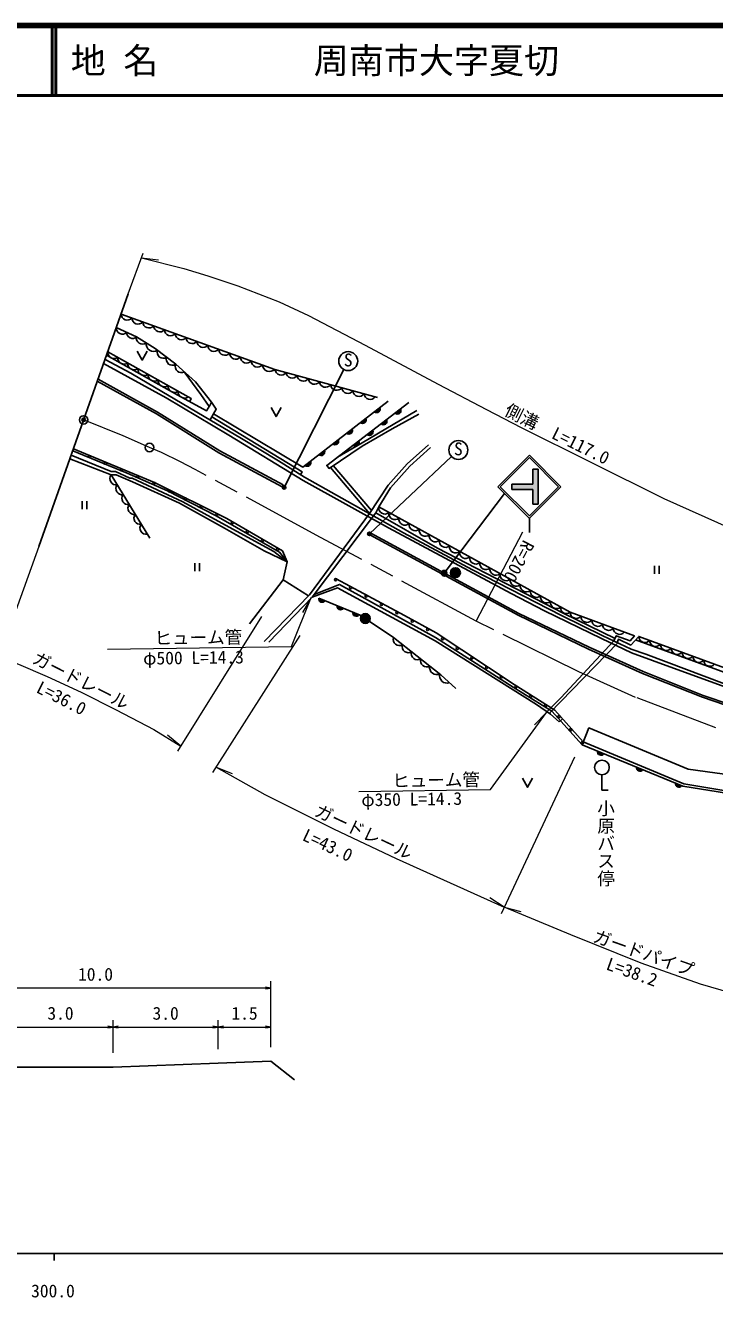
# Model space of a CAD drawing. Units: millimetres at full size, sheet at 1:1000, with parts at other scales. Extents: x 40000 to 680000, y 20000 to 380000.
# Drawn here: x 363919 to 462192, y 198715 to 380000 of the extents above; entities that cross this region are included whole.
import ezdxf
from ezdxf.enums import TextEntityAlignment as Align

# ---------------------------------------------------------------- set-up
doc = ezdxf.new("R2010")
doc.units = ezdxf.units.MM
doc.header["$LTSCALE"] = 1000
doc.header["$PDMODE"] = 32
doc.header["$PDSIZE"] = 500
doc.linetypes.add('CHAIN', pattern=[18.5, 12, -1.5, 3.5, -1.5])
for name, color, linetype, lineweight in [('M-BGD', 7, 'Continuous', 25), ('M-BGD-EXST', 7, 'Continuous', 25), ('M-BMK', 2, 'CHAIN', 13), ('M-BMK-OTRS', 5, 'Continuous', 25), ('M-BMK-SRVR', 3, 'Continuous', 25), ('M-STR-HTXT', 7, 'Continuous', 13), ('M-STR-STRC', 7, 'Continuous', 25), ('M-TTL', 2, 'Continuous', 140), ('M-TTL-BAND', 7, 'Continuous', 25), ('M-TTL-LINE', 7, 'Continuous', 50)]:
    doc.layers.add(name, color=color, linetype=linetype, lineweight=lineweight)
for name, color, linetype in [('M-BMK-HTXT', 7, 'Continuous'), ('M-OTRS', 6, 'Continuous'), ('M-TTL-TXT', 7, 'Continuous')]:
    doc.layers.add(name, color=color, linetype=linetype)
doc.styles.add('@ＭＳ ゴシック', font='')
doc.styles.add('ＭＳ ゴシック', font='')
doc.styles.get('@ＭＳ ゴシック').set_extended_font_data('@MS Gothic')
doc.styles.get('ＭＳ ゴシック').set_extended_font_data('MS Gothic')

# ---------------------------------------------------------------- blocks, each defined once
blk = doc.blocks.new('open_arrow')
at = {"color": 0, "linetype": 'Continuous', "lineweight": -2}
blk.add_lwpolyline([(7.5, 1.25), (0, 0), (7.5, -1.25)], dxfattribs=at)

msp = doc.modelspace()

# ---------------------------------------------------------------- hatches: boundary and pattern name
at = {"layer": 'M-BGD'}
for points in [[(414454, 325554), (413670, 324948, 0.82183)], [(416622, 324736), (417409, 325338, -0.82183)], [(412476, 324026), (411692, 323420, 0.82183)], [(414637, 323217), (415423, 323819, -0.82183)], [(408520, 320968), (407736, 320362, 0.82183)], [(409714, 321891), (410498, 322497, -0.82183)], [(413438, 322300), (412651, 321698, 0.82183)], [(405758, 318833), (406542, 319439, -0.82183)], [(411453, 320781), (410666, 320179, 0.82183)], [(404564, 317911), (403780, 317305, 0.82183)], [(424540, 302009, -0.41421), (425240, 302709, -0.41421), (425940, 302009, -1)], [(406657, 298023), (405740, 298398, 0.82183)], [(409281, 296949), (408364, 297324, 0.82183)], [(411520, 296032), (410603, 296407, 0.82183)], [(411680, 295488, -0.41421), (412380, 296188, -0.41421), (413080, 295488, -1)], [(446419, 276222), (445503, 276599, 0.82183)], [(451969, 273943), (451053, 274320, 0.82183)], [(456603, 272040), (457520, 271664, -0.82183)]]:
    msp.add_hatch(color=256, dxfattribs=at).paths.add_polyline_path(points)
at = {"layer": 'M-BGD-EXST'}
for points in [[(401035, 314292, -1), (400596, 314053, -0.41421), (400696, 314392, -0.41421)], [(413189, 307663, -1), (412750, 307424, -0.41421), (412850, 307763, -0.41421)]]:
    msp.add_hatch(color=256, dxfattribs=at).paths.add_polyline_path(points)
at = {"layer": 'M-STR-STRC'}
for points in [[(433282, 314634), (436282, 314634), (436282, 316759), (437032, 316759), (437032, 311759), (436282, 311759), (436282, 313884), (433282, 313884)], [(423275, 301720, -0.41421), (423397, 302273, -0.41421), (423950, 302150, -1)]]:
    msp.add_hatch(color=256, dxfattribs=at).paths.add_polyline_path(points)

# ---------------------------------------------------------------- linework, layer by layer
at = {"layer": 'M-BGD'}
for p, q in [((390761, 324640), (390254, 323776)), ((413253, 310859), (407826, 317291)), ((376157, 315940), (381648, 306945)), ((407400, 317004), (412972, 310432)), ((400552, 314260), (400694, 314525)), ((371987, 312206), (371987, 311088)), ((372654, 312206), (372654, 311088)), ((413030, 307389), (413173, 307653)), ((388068, 303351), (388068, 302233)), ((388735, 303351), (388735, 302233)), ((453602, 302989), (453602, 301871)), ((454268, 302989), (454268, 301871)), ((404274, 298697), (400677, 300987)), ((438638, 281987), (448405, 292018)), ((440040, 280746), (440508, 281168)), ((446132, 273207), (446132, 271033)), ((446132, 271033), (447022, 271033))]:
    msp.add_line(p, q, dxfattribs=at)
for points in [[(377555, 338871), (399502, 330974), (414120, 326975)], [(375482, 333013), (385633, 327301), (389760, 325096), (390204, 325841), (390469, 326298), (388158, 329231), (385346, 331712), (382419, 333946), (379749, 335642), (376875, 336949)], [(379865, 333598), (380581, 332303), (381297, 333598)], [(375069, 331847), (383985, 326914), (392930, 321601), (403524, 315171), (415696, 308417), (433169, 299050), (437948, 296598), (446063, 292620), (450363, 290602), (456317, 288396), (467967, 284178)], [(463597, 286177), (452390, 290410), (450300, 291130), (446260, 293024), (440341, 295914), (427689, 302405), (417824, 307711), (403736, 315611), (400017, 317936), (394738, 321146), (389417, 324267), (379173, 330328), (378936, 330433), (375267, 332406)], [(375654, 333500), (387576, 326822), (387344, 326387)], [(386579, 330624), (388925, 327403), (390110, 325684)], [(374170, 329308), (382621, 324637), (391485, 319117), (400552, 314260)], [(374272, 329595), (382773, 324895), (391635, 319377), (400694, 314525)], [(390469, 326298), (391128, 325309), (390761, 324640), (403472, 317067), (415648, 326477)], [(398944, 325550), (399660, 324255), (400376, 325550)], [(418607, 326256), (406894, 317292), (407211, 316877), (411943, 320058), (416224, 322519), (420039, 324611)], [(419747, 325133), (411944, 320522), (408443, 318478)], [(403146, 315980), (403394, 316368), (390503, 324201)], [(401225, 303541), (400138, 304922), (391095, 310135), (384159, 313702), (378438, 316215), (370664, 319402)], [(370753, 319652), (382342, 314876), (392650, 309732), (400578, 305117), (401225, 303541), (400677, 300987), (395890, 294714)], [(412972, 310432), (415655, 314498), (418339, 317537), (421375, 320246)], [(421673, 319837), (418717, 317209), (415967, 314122), (414303, 311381)], [(401225, 303541), (397979, 305150), (392298, 308338), (385869, 311904), (379181, 314965), (376864, 315940), (376157, 315940), (370255, 318247)], [(370436, 318758), (376152, 316457), (376773, 316457), (378814, 315473), (379142, 315473), (386389, 312120), (392466, 308800), (399328, 305022), (401225, 303541)], [(397982, 292187), (404418, 298846), (412972, 310432)], [(413567, 310098), (404818, 298548), (398642, 292099)], [(414303, 311381), (413878, 310546), (413567, 310098)], [(448009, 292654), (440673, 296209), (422695, 305531), (413878, 310546)], [(414303, 311381), (441588, 296383), (450753, 292997), (450134, 292283), (448182, 293023), (447836, 292285)], [(413030, 307389), (434166, 295946), (444196, 291138), (451905, 287664), (460463, 284254), (468350, 281562), (476410, 279162)], [(413173, 307653), (434302, 296213), (444323, 291410), (452022, 287940), (460567, 284536), (468442, 281848), (476496, 279450)], [(408223, 301157), (417955, 295913), (422473, 293419), (433637, 286061), (439395, 282399), (443468, 277894)], [(404818, 298548), (408428, 299844), (422350, 292326), (436817, 283218), (438814, 281868), (440040, 280746)], [(405075, 298886), (408725, 300342), (422406, 292767), (433469, 285713), (438975, 282274), (443310, 277499), (457668, 271603), (477826, 268384), (481139, 268050), (481006, 267407), (477394, 264041), (476779, 262618), (471568, 257290)], [(405740, 298398), (411660, 295975), (416401, 292771), (423172, 287475), (425300, 285505)], [(447836, 292285), (440252, 284201), (438304, 282213)], [(448280, 292077), (448489, 292523), (450241, 291701), (451379, 292931), (479859, 282524), (482104, 281195), (481981, 281269), (481089, 281249), (479769, 281886), (450925, 292440)], [(443310, 277499), (444268, 279897), (458445, 274037), (476054, 271594)], [(443468, 277894), (457805, 271932), (476364, 268815)], [(434800, 272739), (435516, 271444), (436231, 272739)], [(358915, 231569), (361415, 231569), (376415, 231569), (391415, 232097), (398915, 232411), (402279, 229757)]]:
    msp.add_lwpolyline(points, dxfattribs=at)
for centre, radius in [((373007, 318561), 150), ((375318, 317608), 150), ((377630, 316656), 150), ((379941, 315703), 150), ((382252, 314751), 150), ((384490, 313636), 150), ((386727, 312520), 150), ((388964, 311404), 150), ((391201, 310288), 150), ((393409, 309117), 150), ((395570, 307859), 150), ((397730, 306602), 150), ((399891, 305344), 150), ((408152, 301025), 150), ((425240, 302009), 700), ((410293, 299871), 150), ((412494, 298685), 150), ((414695, 297499), 150), ((412380, 295488), 700), ((416895, 296313), 150), ((419090, 295115), 150), ((421278, 293907), 150), ((423417, 292617), 150), ((425505, 291241), 150), ((427592, 289865), 150), ((429680, 288490), 150), ((431767, 287114), 150), ((433858, 285743), 150), ((435967, 284401), 150), ((438077, 283060), 150), ((440004, 281502), 150), ((441680, 279648), 150), ((443357, 277793), 150), ((446132, 274257), 1050)]:
    msp.add_circle(centre, radius, dxfattribs=at)
for centre, radius, start, end in [((378430, 338874), 875, 180.2095, 320.2095), ((379978, 338317), 875, 180.2095, 320.2095), ((381525, 337760), 875, 180.2095, 320.2095), ((383073, 337204), 875, 180.2095, 320.2095), ((377747, 336881), 875, 175.54027, 315.54027), ((379169, 336193), 800, 174.63981, 316.44073), ((380603, 335453), 875, 167.57469, 307.57469), ((384620, 336647), 875, 180.2095, 320.2095), ((386167, 336090), 875, 180.2095, 320.2095), ((387715, 335533), 875, 180.2095, 320.2095), ((382189, 334620), 1062, 172.43199, 300.69339), ((383567, 333446), 875, 162.65635, 302.65635), ((389262, 334976), 875, 180.2095, 320.2095), ((390809, 334420), 875, 180.2095, 320.2095), ((392357, 333863), 875, 180.2095, 320.2095), ((376571, 333454), 918, 177.14967, 304.34114), ((378003, 332645), 915, 176.81886, 304.67196), ((379435, 331836), 913, 176.48923, 305.00158), ((384874, 332448), 875, 162.65635, 302.65635), ((393904, 333306), 875, 180.2095, 320.2095), ((395452, 332749), 875, 180.2095, 320.2095), ((396999, 332192), 875, 180.2095, 320.2095), ((380867, 331028), 910, 176.1608, 305.33002), ((382299, 330219), 908, 175.83354, 305.65727), ((386161, 331392), 875, 158.57692, 298.57692), ((398761, 331787), 1100, 188.07242, 312.34658), ((400374, 331045), 875, 184.7011, 324.7011), ((401960, 330612), 875, 184.7011, 324.7011), ((403546, 330178), 875, 184.7011, 324.7011), ((383731, 329410), 906, 175.50748, 305.98334), ((385163, 328602), 903, 175.18259, 306.30823), ((405133, 329744), 875, 184.7011, 324.7011), ((406719, 329310), 875, 184.7011, 324.7011), ((408305, 328876), 875, 184.7011, 324.7011), ((409891, 328442), 875, 184.7011, 324.7011), ((386606, 327813), 910, 176.15817, 305.33265), ((411477, 328008), 875, 184.7011, 324.7011), ((413064, 327574), 875, 184.7011, 324.7011), ((414002, 325329), 505, 228.8689, 26.52709), ((416956, 325115), 505, 228.59364, 26.25183), ((412024, 323800), 505, 228.8689, 26.52709), ((414970, 323596), 505, 228.59364, 26.25183), ((408068, 320742), 505, 228.8689, 26.52709), ((410046, 322271), 505, 228.8689, 26.52709), ((412985, 322077), 505, 228.59364, 26.25183), ((406090, 319214), 505, 228.8689, 26.52709), ((411000, 320557), 505, 228.59364, 26.25183), ((404112, 317685), 505, 228.8689, 26.52709), ((376841, 315394), 875, 141.40498, 281.40498), ((377698, 313990), 875, 141.40498, 281.40498), ((378555, 312587), 875, 141.40498, 281.40498), ((379412, 311183), 875, 141.40498, 281.40498), ((380269, 309779), 875, 141.40498, 281.40498), ((415168, 311247), 875, 171.20208, 311.20208), ((416609, 310455), 875, 171.20208, 311.20208), ((381126, 308376), 875, 141.40498, 281.40498), ((418050, 309663), 875, 171.20208, 311.20208), ((419491, 308871), 875, 171.20208, 311.20208), ((420932, 308078), 875, 171.20208, 311.20208), ((422373, 307286), 875, 171.20208, 311.20208), ((423814, 306494), 875, 171.20208, 311.20208), ((425256, 305702), 875, 171.20208, 311.20208), ((426697, 304910), 875, 171.20208, 311.20208), ((428138, 304117), 875, 171.20208, 311.20208), ((429579, 303325), 875, 171.20208, 311.20208), ((431020, 302533), 875, 171.20208, 311.20208), ((432461, 301741), 875, 171.20208, 311.20208), ((433902, 300949), 875, 171.20208, 311.20208), ((435343, 300157), 875, 171.20208, 311.20208), ((436784, 299364), 875, 171.20208, 311.20208), ((406235, 298301), 505, 168.90577, 326.56396), ((408859, 297227), 505, 168.90577, 326.56396), ((438226, 298572), 875, 171.20208, 311.20208), ((439667, 297780), 875, 171.20208, 311.20208), ((411099, 296310), 505, 168.90577, 326.56396), ((441058, 297012), 822, 172.34787, 310.0563), ((442463, 296378), 875, 179.727, 319.727), ((444005, 295809), 875, 179.727, 319.727), ((445548, 295239), 875, 179.727, 319.727), ((447090, 294669), 875, 179.727, 319.727), ((448633, 294099), 875, 179.727, 319.727), ((417233, 292500), 875, 161.96764, 301.96764), ((452254, 292930), 875, 179.92587, 319.92587), ((453799, 292365), 875, 179.92587, 319.92587), ((418528, 291487), 875, 161.96764, 301.96764), ((419823, 290474), 875, 161.96764, 301.96764), ((455344, 291801), 875, 179.92587, 319.92587), ((456888, 291236), 875, 179.92587, 319.92587), ((458433, 290672), 875, 179.92587, 319.92587), ((459977, 290107), 875, 179.92587, 319.92587), ((421119, 289461), 875, 161.96764, 301.96764), ((422576, 288497), 1018, 167.44236, 296.49292), ((461522, 289543), 875, 179.92587, 319.92587), ((424000, 287297), 1012, 163.42651, 291.94797), ((445998, 276501), 505, 168.84653, 326.50472), ((451548, 274222), 505, 168.84653, 326.50472), ((457099, 271943), 505, 168.84653, 326.50472)]:
    msp.add_arc(centre, radius, start, end, dxfattribs=at)
at = {"layer": 'M-BGD-EXST'}
for p, q in [((400816, 314173), (409338, 330967)), ((412969, 307544), (424675, 318574))]:
    msp.add_line(p, q, dxfattribs=at)
for centre, radius in [((409949, 332171), 1350), ((425657, 319500), 1350), ((400816, 314173), 250), ((412969, 307544), 250)]:
    msp.add_circle(centre, radius, dxfattribs=at)
at = {"layer": 'M-BMK'}
msp.add_lwpolyline([(462357, 279927), (450926, 284249), (442828, 287903), (428182, 295112), (405978, 307051), (388121, 316726), (386013, 317809), (383318, 319144), (381617, 319849), (377868, 321524), (372217, 323789)], dxfattribs=at)
at = {"layer": 'M-BMK-OTRS'}
msp.add_line((365832, 305752), (378580, 341764), dxfattribs=at)
at = {"layer": 'M-BMK-SRVR'}
for centre in [(372217, 323789), (381617, 319849)]:
    msp.add_circle(centre, 600, dxfattribs=at)
at = {"layer": 'M-OTRS'}
msp.add_point((372217, 323789), dxfattribs=at)
at = {"layer": 'M-STR-HTXT'}
for p, q in [((378580, 341764), (380705, 347559)), ((380452, 346869), (382893, 346605)), ((428182, 295112), (434864, 307843)), ((365832, 305752), (359684, 288701)), ((404643, 298478), (403426, 296346)), ((397580, 295762), (385627, 276587)), ((403052, 293068), (390618, 273534)), ((438235, 282097), (436528, 280333)), ((386064, 277289), (384182, 278865)), ((442223, 275725), (431747, 253399)), ((391111, 274309), (393398, 273416)), ((432201, 254366), (430123, 255674)), ((432201, 254366), (434577, 253749)), ((398915, 234411), (398915, 243817)), ((398915, 242817), (348915, 242817)), ((376415, 233569), (376415, 238262)), ((391415, 234097), (391415, 238262)), ((361415, 237262), (376415, 237262)), ((376415, 237262), (391415, 237262)), ((391415, 237262), (398915, 237262))]:
    msp.add_line(p, q, dxfattribs=at)
for points in [[(380452, 346869), (386508, 345339), (389952, 344337), (394227, 342906), (400095, 340623), (404278, 338688), (412371, 334441), (422785, 328892), (429646, 325249), (434601, 322692), (444537, 317780), (454972, 312573), (464412, 308351), (477074, 303547), (481034, 302307), (484047, 301428), (486885, 300796)], [(375618, 291135), (401858, 291481), (404643, 298478)], [(360152, 289997), (362943, 288965), (367027, 287241), (371860, 285000), (376846, 282463), (382237, 279675), (386064, 277289)], [(411463, 270837), (430234, 271106), (438235, 282097)], [(391111, 274309), (398067, 270402), (407859, 265491), (416774, 261294), (432201, 254366)], [(470477, 240362), (460201, 243380), (451745, 246387), (441685, 250429), (432201, 254366)]]:
    msp.add_lwpolyline(points, dxfattribs=at)
at = {"layer": 'M-STR-STRC'}
for p, q in [((431282, 314260), (435782, 318760)), ((431636, 314260), (435782, 318406)), ((440283, 314260), (435782, 318760)), ((439929, 314260), (435782, 318406)), ((437032, 316759), (436282, 316759)), ((436282, 314634), (436282, 316759)), ((437032, 311759), (437032, 316759)), ((431282, 314260), (435782, 309759)), ((431636, 314260), (435782, 310113)), ((433282, 313884), (433282, 314634)), ((436282, 314634), (433282, 314634)), ((436282, 313884), (433282, 313884)), ((435782, 310113), (439929, 314260)), ((435783, 309760), (440283, 314260)), ((436282, 311759), (436282, 313884)), ((423612, 301935), (432239, 313303)), ((437032, 311759), (436282, 311759)), ((435782, 309759), (435782, 307759))]:
    msp.add_line(p, q, dxfattribs=at)
msp.add_circle((423612, 301935), 400, dxfattribs=at)
at = {"layer": 'M-TTL'}
msp.add_line((680000, 380000), (40000, 380000), dxfattribs=at)
at = {"layer": 'M-TTL-BAND'}
for p, q in [((40000, 205000), (579000, 205000)), ((368000, 205000), (368000, 204000))]:
    msp.add_line(p, q, dxfattribs=at)
at = {"layer": 'M-TTL-LINE'}
for p, q in [((367750, 380000), (367750, 370000)), ((368250, 380000), (368250, 370000)), ((40000, 370000), (680000, 370000))]:
    msp.add_line(p, q, dxfattribs=at)

# ---------------------------------------------------------------- block references
at = {"layer": 'M-STR-HTXT', "xscale": 100, "yscale": 100, "rotation": 180}
for p in [(398915, 242817), (376415, 237262), (391415, 237262), (398915, 237262)]:
    msp.add_blockref('open_arrow', p, dxfattribs=at)
at = {"layer": 'M-STR-HTXT', "xscale": 100, "yscale": 100}
for p in [(376415, 237262), (391415, 237262)]:
    msp.add_blockref('open_arrow', p, dxfattribs=at)

# ---------------------------------------------------------------- texts
at = {"layer": 'M-BGD-EXST', "style": 'ＭＳ ゴシック'}
for p in [(409294, 330878), (425002, 318208)]:
    msp.add_text('S', height=1833, rotation=358.508, dxfattribs=at).set_placement(p, align=Align.BOTTOM_LEFT)
at = {"layer": 'M-BMK-HTXT', "style": '@ＭＳ ゴシック'}
msp.add_text('小原バス停', height=1833, rotation=270, dxfattribs=at).set_placement((446690, 263455), align=Align.MIDDLE_CENTER)
at = {"layer": 'M-STR-HTXT', "style": 'ＭＳ ゴシック'}
for s, rotation, p in [('側溝\u3000L=117.0', 333.697, (431824, 324064)), ('R=200', 242.307, (434459, 307072)), ('ヒューム管', 0.754, (382342, 291224)), ('ガードレール', 333.033, (364501, 288744)), ('φ500 L=14.3', 0.754, (380726, 288350)), ('L=36.0', 333.033, (365063, 284533)), ('ヒューム管', 0.821, (416248, 270906)), ('φ350 L=14.3', 0.821, (411841, 268175)), ('ガードレール', 334.791, (404756, 266952)), ('L=43.0', 334.791, (403031, 263455)), ('ガードパイプ', 340.424, (444535, 248951)), ('L=38.2', 340.424, (446407, 244984))]:
    msp.add_text(s, height=1833, rotation=rotation, dxfattribs=at).set_placement(p, align=Align.BOTTOM_LEFT)
for s, p in [('10.0', (373915, 243317)), ('3.0', (368915, 237762)), ('3.0', (383915, 237762)), ('1.5', (395165, 237762))]:
    msp.add_text(s, height=1833, dxfattribs=at).set_placement(p, align=Align.BOTTOM_CENTER)
at = {"layer": 'M-TTL-BAND', "style": 'ＭＳ ゴシック'}
msp.add_text('300.0', height=1833, dxfattribs=at).set_placement((367844, 198195), align=Align.BOTTOM_CENTER)
at = {"layer": 'M-TTL-TXT', "style": 'ＭＳ ゴシック'}
for s, p in [('地 名', (370380, 375000)), ('周南市大字夏切', (405024, 375000))]:
    msp.add_text(s, height=3666, dxfattribs=at).set_placement(p, align=Align.MIDDLE_LEFT)

doc.saveas('drawing.dxf')
